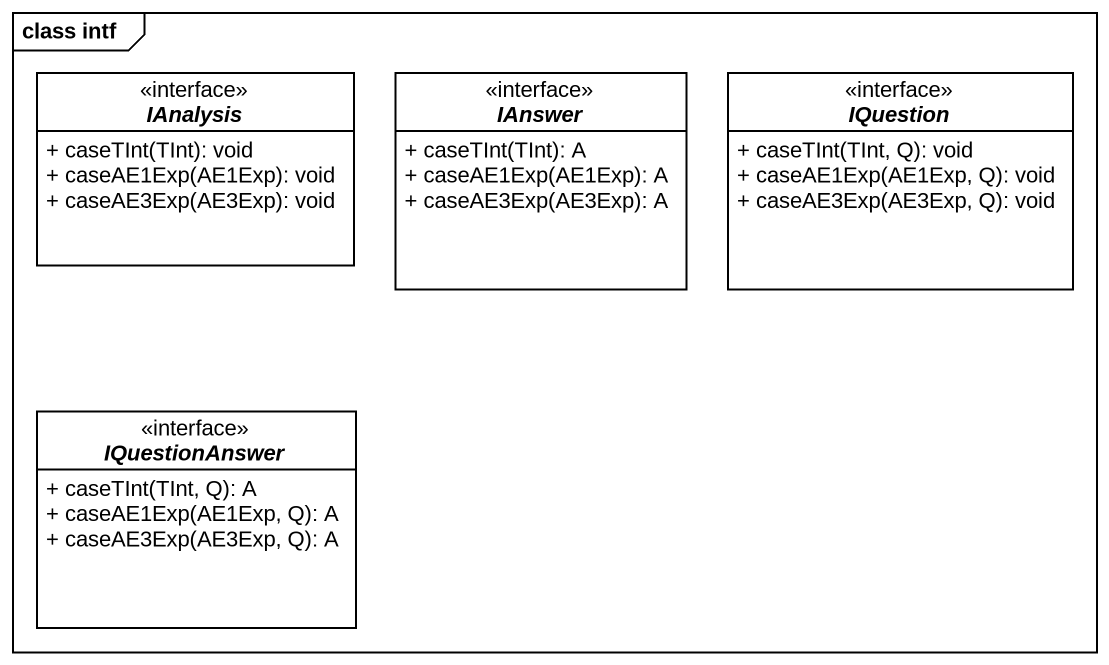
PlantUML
@startuml
mainframe class intf
hide circle
hide empty members
skinparam classAttributeIconSize 0
interface IAnalysis <<interface>> {
  + caseTInt(TInt): void
  + caseAE1Exp(AE1Exp): void
  + caseAE3Exp(AE3Exp): void
}
interface IAnswer <<interface>> {
  + caseTInt(TInt): A
  + caseAE1Exp(AE1Exp): A
  + caseAE3Exp(AE3Exp): A
}
interface IQuestion <<interface>> {
  + caseTInt(TInt, Q): void
  + caseAE1Exp(AE1Exp, Q): void
  + caseAE3Exp(AE3Exp, Q): void
}
interface IQuestionAnswer <<interface>> {
  + caseTInt(TInt, Q): A
  + caseAE1Exp(AE1Exp, Q): A
  + caseAE3Exp(AE3Exp, Q): A
}
@enduml
